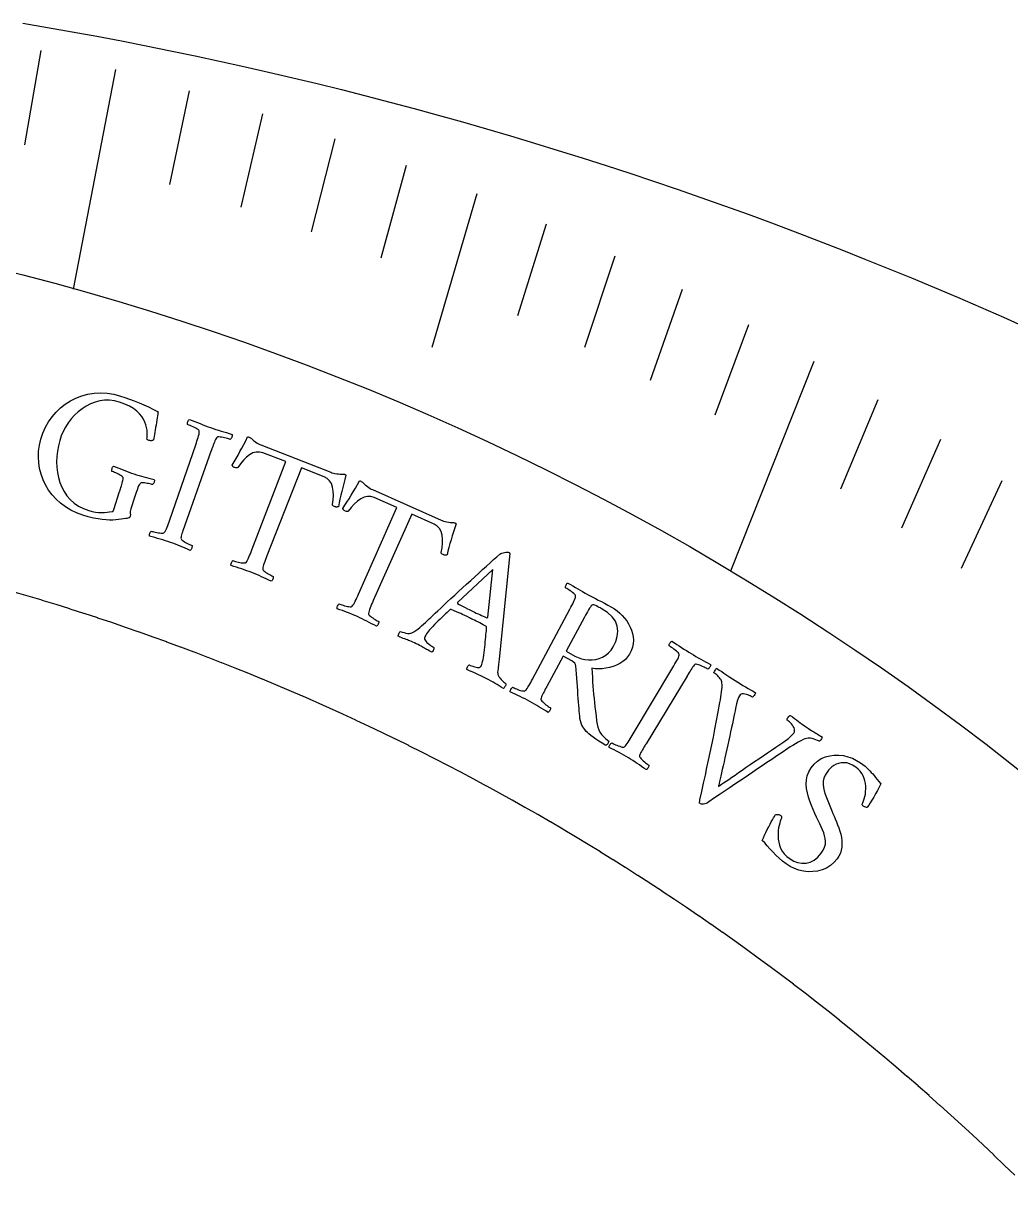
# Model space of a CAD drawing. Header units: millimetres. Extents: x -54 to 54, y -54 to 54.
# Drawn here: x 8.91 to 21.98, y 37.91 to 53.26 of the extents above; entities that cross this region are included whole.
import ezdxf

# ---------------------------------------------------------------- set-up
doc = ezdxf.new("R2010")
doc.units = ezdxf.units.MM
for name, color, linetype in [('CUT_INNER', 6, 'Continuous'), ('CUT_OUTER', 1, 'Continuous'), ('ENGRAVE', 7, 'Continuous'), ('ENGRAVE_FINE', 8, 'Continuous'), ('TEXT', 5, 'Continuous')]:
    doc.layers.add(name, color=color, linetype=linetype)

msp = doc.modelspace()

# ---------------------------------------------------------------- linework, layer by layer
at = {"layer": 'CUT_INNER'}
msp.add_lwpolyline([(22.0326, 38.0121), (21.8948, 38.1458), (21.8937, 38.1468), (21.755, 38.2797), (21.7539, 38.2808), (21.6144, 38.4128), (21.6133, 38.4138), (21.4729, 38.5449), (21.4718, 38.546), (21.3307, 38.6763), (21.3296, 38.6773), (21.1877, 38.8067), (21.1865, 38.8077), (21.0439, 38.9363), (21.0427, 38.9373), (20.8992, 39.065), (20.8981, 39.066), (20.7538, 39.1927), (20.7527, 39.1938), (20.6076, 39.3196), (20.6065, 39.3206), (20.4607, 39.4456), (20.4595, 39.4466), (20.3129, 39.5707), (20.3118, 39.5717), (20.1644, 39.6949), (20.1632, 39.6959), (20.0152, 39.8182), (20.014, 39.8192), (19.8652, 39.9405), (19.864, 39.9415), (19.7144, 40.062), (19.7132, 40.0629), (19.5629, 40.1825), (19.5617, 40.1834), (19.4106, 40.302), (19.4094, 40.303), (19.2577, 40.4207), (19.2565, 40.4216), (19.104, 40.5384), (19.1028, 40.5393), (18.9496, 40.6551), (18.9483, 40.656), (18.7944, 40.7709), (18.7932, 40.7718), (18.6386, 40.8857), (18.6374, 40.8867), (18.482, 40.9996), (18.4808, 41.0005), (18.3248, 41.1126), (18.3236, 41.1134), (18.1669, 41.2245), (18.1656, 41.2254), (18.0083, 41.3355), (18.007, 41.3364), (17.849, 41.4455), (17.8477, 41.4464), (17.689, 41.5545), (17.6878, 41.5554), (17.5284, 41.6626), (17.5271, 41.6634), (17.3671, 41.7696), (17.3658, 41.7705), (17.2052, 41.8757), (17.2039, 41.8765), (17.0426, 41.9808), (17.0413, 41.9816), (16.8794, 42.0848), (16.8781, 42.0857), (16.7155, 42.1879), (16.7142, 42.1887), (16.551, 42.29), (16.5497, 42.2908), (16.3859, 42.391), (16.3846, 42.3918), (16.2202, 42.4911), (16.2188, 42.4918), (16.0538, 42.5901), (16.0525, 42.5909), (15.8869, 42.6881), (15.8855, 42.6888), (15.7193, 42.785), (15.718, 42.7858), (15.5512, 42.881), (15.5499, 42.8817), (15.3825, 42.9759), (15.3811, 42.9766), (15.2132, 43.0697), (15.2118, 43.0705), (15.0433, 43.1626), (15.0419, 43.1633), (14.8728, 43.2544), (14.8715, 43.2551), (14.7018, 43.3451), (14.7005, 43.3458), (14.5303, 43.4348), (14.5289, 43.4355), (14.3582, 43.5234), (14.3568, 43.5241), (14.1855, 43.611), (14.1842, 43.6117), (14.0124, 43.6975), (14.011, 43.6982), (13.8387, 43.7829), (13.8373, 43.7836), (13.6644, 43.8673), (13.6631, 43.868), (13.4897, 43.9506), (13.4883, 43.9513), (13.3144, 44.0328), (13.3131, 44.0335), (13.1387, 44.114), (13.1373, 44.1146), (12.9625, 44.1941), (12.9611, 44.1947), (12.7857, 44.2731), (12.7843, 44.2737), (12.6085, 44.351), (12.6071, 44.3516), (12.4308, 44.4278), (12.4294, 44.4284), (12.2527, 44.5035), (12.2513, 44.5041), (12.074, 44.5782), (12.0726, 44.5788), (11.895, 44.6517), (11.8936, 44.6523), (11.7155, 44.7241), (11.714, 44.7247), (11.5355, 44.7955), (11.5341, 44.796), (11.3551, 44.8657), (11.3537, 44.8663), (11.1743, 44.9348), (11.1728, 44.9354), (10.993, 45.0028), (10.9916, 45.0034), (10.8114, 45.0697), (10.8099, 45.0703), (10.6293, 45.1355), (10.6279, 45.136), (10.4468, 45.2002), (10.4454, 45.2007), (10.264, 45.2637), (10.2625, 45.2642), (10.0807, 45.3261), (10.0793, 45.3266), (9.8971, 45.3874), (9.8957, 45.3879), (9.7131, 45.4476), (9.7117, 45.448), (9.5288, 45.5066), (9.5273, 45.5071), (9.344, 45.5645), (9.3426, 45.565), (9.159, 45.6213), (9.1575, 45.6217), (8.9736, 45.6769), (8.9721, 45.6773), (8.7878, 45.7314)], dxfattribs=at)
at = {"layer": 'CUT_OUTER'}
msp.add_lwpolyline([(8.9046, 53.2608), (9.2312, 53.2051), (9.5575, 53.1475), (9.8834, 53.0878), (10.209, 53.0262), (10.5341, 52.9626), (10.8589, 52.8969), (11.1833, 52.8293), (11.5072, 52.7597), (11.8307, 52.6881), (12.1538, 52.6145), (12.4764, 52.5389), (12.7985, 52.4614), (13.1202, 52.3819), (13.4414, 52.3004), (13.762, 52.2169), (14.0821, 52.1315), (14.4018, 52.0441), (14.7208, 51.9548), (15.0393, 51.8635), (15.3573, 51.7702), (15.6746, 51.675), (15.9914, 51.5778), (16.3076, 51.4788), (16.6232, 51.3777), (16.9381, 51.2748), (17.2524, 51.1699), (17.566, 51.063), (17.879, 50.9543), (18.1913, 50.8436), (18.503, 50.7311), (18.8139, 50.6166), (19.1241, 50.5002), (19.4336, 50.3819), (19.7424, 50.2617), (20.0504, 50.1396), (20.3577, 50.0156), (20.6642, 49.8898), (20.9699, 49.7621), (21.2749, 49.6324), (21.579, 49.501), (21.8823, 49.3676), (22.1848, 49.2324)], dxfattribs=at)
at = {"layer": 'ENGRAVE'}
for points in [[(10.1289, 52.6462), (9.5702, 49.7419)], [(19.3731, 48.7815), (18.2717, 46.0083)]]:
    msp.add_lwpolyline(points, dxfattribs=at)
msp.add_circle((0, 15.4308), 35.6208, dxfattribs=at)
at = {"layer": 'ENGRAVE_FINE'}
for points in [[(9.1422, 52.9008), (8.9265, 51.6527)], [(11.1066, 52.3662), (10.8435, 51.1257)], [(12.0744, 52.0613), (11.7877, 50.8251)], [(13.0316, 51.7318), (12.7214, 50.5003)], [(13.9774, 51.3782), (13.6438, 50.1519)], [(14.9111, 51.0011), (14.3161, 48.9661)], [(15.8319, 50.6009), (15.4517, 49.3859)], [(16.7391, 50.1783), (16.3359, 48.9695)], [(17.6321, 49.7337), (17.2059, 48.5316)], [(18.5103, 49.2679), (18.0613, 48.0728)], [(20.2198, 48.275), (19.7255, 47.0948)], [(21.05, 47.7492), (20.5333, 46.5771)], [(21.8632, 47.2047), (21.3243, 46.041)]]:
    msp.add_lwpolyline(points, dxfattribs=at)
at = {"layer": 'TEXT'}
for points in [[(10.1851, 47.0629), (10.1862, 47.0665), (10.1874, 47.0701), (10.1885, 47.0736), (10.1897, 47.0772), (10.1909, 47.0808), (10.192, 47.0844), (10.1932, 47.088), (10.1943, 47.0916), (10.2014, 47.1139), (10.208, 47.1351), (10.2141, 47.1554), (10.2197, 47.1746), (10.2245, 47.1927), (10.2279, 47.2093), (10.2301, 47.2245), (10.231, 47.2384), (10.2299, 47.2462), (10.2246, 47.2546), (10.2149, 47.2636), (10.201, 47.2731), (10.1846, 47.2826), (10.1677, 47.2916), (10.1504, 47.3002), (10.1325, 47.3081), (10.1158, 47.3152), (10.1017, 47.3209), (10.0904, 47.3252), (10.0818, 47.3282), (10.0804, 47.3349), (10.0803, 47.3432), (10.0815, 47.353), (10.084, 47.3644), (10.0876, 47.3755), (10.0919, 47.3843), (10.0971, 47.391), (10.103, 47.3953), (10.1386, 47.3826), (10.1734, 47.3697), (10.2075, 47.3567), (10.2408, 47.3435), (10.2739, 47.3306), (10.3072, 47.3182), (10.3407, 47.3064), (10.3743, 47.2951), (10.4088, 47.2842), (10.4424, 47.2742), (10.4752, 47.2651), (10.5071, 47.2569), (10.5392, 47.2487), (10.5725, 47.2398), (10.6071, 47.2301), (10.643, 47.2196), (10.6452, 47.2126), (10.6455, 47.2042), (10.6438, 47.1945), (10.6402, 47.1834), (10.6355, 47.1727), (10.6307, 47.1641), (10.6257, 47.1574), (10.6206, 47.1528), (10.612, 47.1555), (10.6005, 47.1586), (10.5862, 47.1621), (10.569, 47.1661), (10.5506, 47.1699), (10.5326, 47.1729), (10.5151, 47.1751), (10.4979, 47.1765), (10.4824, 47.1765), (10.47, 47.1747), (10.4607, 47.1711), (10.4544, 47.1656), (10.445, 47.1517), (10.4361, 47.1353), (10.4275, 47.1164), (10.4192, 47.0951), (10.4111, 47.0721), (10.4028, 47.0482), (10.3944, 47.0234), (10.3858, 46.9975), (10.3315, 46.8327), (10.3264, 46.8145), (10.3235, 46.7982), (10.3229, 46.7839), (10.3245, 46.7714), (10.3265, 46.7601), (10.3271, 46.7494), (10.3262, 46.7391), (10.3237, 46.7293), (10.3218, 46.7248), (10.319, 46.7209), (10.3155, 46.7176), (10.3111, 46.7149), (10.3047, 46.7124), (10.295, 46.7096), (10.2819, 46.7067), (10.2654, 46.7034), (10.2353, 46.6986), (10.2031, 46.6941), (10.169, 46.6898), (10.1328, 46.6858), (10.0938, 46.6833), (10.0511, 46.6832), (10.0046, 46.6855), (9.9544, 46.6903), (9.8992, 46.6986), (9.8378, 46.7114), (9.7702, 46.7286), (9.6964, 46.7503), (9.614, 46.7798), (9.5375, 46.8158), (9.4667, 46.8581), (9.4016, 46.9069), (9.3426, 46.9611), (9.2901, 47.0194), (9.2439, 47.0819), (9.2041, 47.1487), (9.171, 47.2186), (9.1449, 47.2908), (9.1257, 47.3651), (9.1136, 47.4417), (9.1087, 47.5195), (9.1116, 47.5975), (9.1222, 47.6758), (9.1405, 47.7544), (9.1675, 47.8355), (9.2013, 47.912), (9.242, 47.9837), (9.2896, 48.0507), (9.3432, 48.1123), (9.4017, 48.1681), (9.4653, 48.2179), (9.5339, 48.2618), (9.6067, 48.2988), (9.683, 48.328), (9.7628, 48.3492), (9.8459, 48.3626), (9.9314, 48.3674), (10.0182, 48.3629), (10.1061, 48.3491), (10.1951, 48.326), (10.2553, 48.3066), (10.3165, 48.2855), (10.3786, 48.2626), (10.4417, 48.238), (10.5051, 48.2111), (10.5682, 48.1816), (10.6308, 48.1494), (10.6931, 48.1146), (10.6926, 48.1113), (10.6912, 48.1016), (10.6889, 48.0854), (10.6857, 48.0627), (10.6817, 48.0358), (10.6772, 48.0066), (10.6721, 47.9754), (10.6665, 47.9419), (10.6608, 47.9082), (10.6555, 47.8761), (10.6504, 47.8455), (10.6457, 47.8164), (10.6415, 47.7911), (10.6381, 47.7716), (10.6354, 47.758), (10.6334, 47.7503), (10.6319, 47.7455), (10.6278, 47.7415), (10.6214, 47.7383), (10.6125, 47.736), (10.6024, 47.7346), (10.5924, 47.7346), (10.5825, 47.7359), (10.5727, 47.7384), (10.5646, 47.7416), (10.5574, 47.7454), (10.5511, 47.7499), (10.5457, 47.7552), (10.5473, 47.7712), (10.5484, 47.7913), (10.5489, 47.8156), (10.549, 47.8441), (10.547, 47.8755), (10.5415, 47.9087), (10.5325, 47.9437), (10.5199, 47.9804), (10.5025, 48.0179), (10.4789, 48.0548), (10.4492, 48.0911), (10.4132, 48.127), (10.3696, 48.161), (10.3168, 48.1921), (10.2548, 48.2202), (10.1837, 48.2453), (10.1171, 48.2618), (10.0513, 48.2699), (9.9864, 48.2696), (9.9224, 48.2608), (9.8601, 48.2446), (9.8002, 48.222), (9.7427, 48.1931), (9.6877, 48.1577), (9.6359, 48.1171), (9.588, 48.0724), (9.544, 48.0235), (9.504, 47.9705), (9.4684, 47.9147), (9.4379, 47.8571), (9.4125, 47.798), (9.3921, 47.7372), (9.3745, 47.6679), (9.3618, 47.598), (9.354, 47.5272), (9.351, 47.4557), (9.3532, 47.3847), (9.3611, 47.3155), (9.3746, 47.248), (9.3937, 47.1822), (9.4188, 47.1194), (9.4501, 47.0605), (9.4877, 47.0056), (9.5315, 46.9546), (9.5821, 46.9088), (9.6399, 46.8694), (9.7049, 46.8363), (9.7771, 46.8095), (9.8214, 46.7974), (9.8642, 46.7891), (9.9054, 46.7848), (9.9451, 46.7843), (9.983, 46.7862), (10.0188, 46.789), (10.0523, 46.7925), (10.0837, 46.7969), (10.0898, 46.7978), (10.0947, 46.7996), (10.0985, 46.8023), (10.101, 46.8058), (10.1029, 46.8101), (10.1049, 46.8148), (10.1068, 46.8201), (10.1087, 46.8258)], [(11.3893, 47.9079), (11.4248, 47.8957), (11.4599, 47.884), (11.4947, 47.873), (11.5292, 47.8625), (11.5639, 47.852), (11.5993, 47.8411), (11.6354, 47.8298), (11.6722, 47.8179), (11.6744, 47.8108), (11.6746, 47.8024), (11.6727, 47.7927), (11.6689, 47.7817), (11.6639, 47.7711), (11.6589, 47.7626), (11.6537, 47.7561), (11.6484, 47.7517), (11.6394, 47.7546), (11.6273, 47.7583), (11.6119, 47.7625), (11.5933, 47.7675), (11.5733, 47.7724), (11.5538, 47.7766), (11.5347, 47.7801), (11.5161, 47.783), (11.4994, 47.7844), (11.4861, 47.7837), (11.4761, 47.7807), (11.4694, 47.7756), (11.4616, 47.764), (11.4539, 47.7504), (11.4464, 47.7347), (11.439, 47.717), (11.4316, 47.6977), (11.424, 47.6776), (11.4163, 47.6565), (11.4084, 47.6344), (11.4071, 47.6308), (11.4059, 47.6273), (11.4046, 47.6237), (11.4033, 47.6202), (11.4021, 47.6166), (11.4008, 47.6131), (11.3996, 47.6095), (11.3983, 47.6059), (11.048, 46.6172), (11.0468, 46.6136), (11.0455, 46.61), (11.0442, 46.6065), (11.043, 46.6029), (11.0417, 46.5994), (11.0405, 46.5958), (11.0392, 46.5923), (11.0379, 46.5887), (11.0302, 46.5667), (11.023, 46.5456), (11.0163, 46.5256), (11.0101, 46.5065), (11.0049, 46.4886), (11.0009, 46.4721), (10.9983, 46.4569), (10.9969, 46.4431), (10.999, 46.4359), (11.0046, 46.4277), (11.0139, 46.4185), (11.0268, 46.4085), (11.042, 46.3981), (11.0579, 46.3883), (11.0747, 46.3791), (11.0924, 46.3703), (11.1091, 46.3626), (11.123, 46.3563), (11.1342, 46.3516), (11.1426, 46.3483), (11.1437, 46.3415), (11.1434, 46.3333), (11.1418, 46.3235), (11.1388, 46.3122), (11.1348, 46.3013), (11.1301, 46.2926), (11.1247, 46.2862), (11.1187, 46.282), (11.0849, 46.2968), (11.0517, 46.3111), (11.0192, 46.3249), (10.9874, 46.3384), (10.9556, 46.3514), (10.9232, 46.3641), (10.8902, 46.3765), (10.8565, 46.3886), (10.8235, 46.3999), (10.7901, 46.4108), (10.7561, 46.4214), (10.7218, 46.4315), (10.687, 46.4415), (10.6518, 46.4513), (10.6163, 46.4611), (10.5805, 46.4707), (10.5784, 46.4777), (10.5782, 46.4861), (10.58, 46.4958), (10.5836, 46.5069), (10.5883, 46.5175), (10.5932, 46.5262), (10.5981, 46.5328), (10.6032, 46.5374), (10.6118, 46.5347), (10.6235, 46.5315), (10.6383, 46.5276), (10.6562, 46.5233), (10.6755, 46.5191), (10.6947, 46.5157), (10.7136, 46.5133), (10.7324, 46.5117), (10.7491, 46.5114), (10.762, 46.5128), (10.771, 46.5158), (10.7762, 46.5205), (10.7857, 46.5343), (10.7949, 46.5506), (10.8038, 46.5693), (10.8124, 46.5905), (10.8209, 46.6133), (10.8295, 46.6371), (10.8384, 46.6619), (10.8473, 46.6875), (11.1913, 47.6785), (11.2001, 47.7043), (11.2086, 47.7294), (11.2166, 47.7539), (11.2243, 47.7776), (11.2308, 47.8001), (11.2354, 47.8207), (11.2383, 47.8394), (11.2392, 47.8563), (11.2382, 47.8641), (11.2328, 47.8725), (11.2229, 47.8814), (11.2086, 47.8908), (11.1917, 47.9004), (11.1742, 47.9097), (11.1561, 47.9186), (11.1374, 47.9273), (11.1198, 47.9351), (11.1051, 47.9413), (11.0934, 47.9461), (11.0845, 47.9494), (11.0832, 47.9561), (11.0831, 47.9644), (11.0845, 47.9743), (11.0873, 47.9856), (11.0911, 47.9966), (11.0957, 48.0053), (11.1011, 48.0118), (11.1073, 48.016), (11.1436, 48.0022), (11.1796, 47.9883), (11.2152, 47.9743), (11.2505, 47.9602), (11.2854, 47.9463), (11.3202, 47.933), (11.3548, 47.9202), (11.3893, 47.9079)], [(12.9797, 47.3165), (12.9955, 47.3109), (13.0141, 47.3059), (13.0353, 47.3014), (13.0592, 47.2976), (13.0829, 47.2945), (13.1035, 47.2923), (13.121, 47.2911), (13.1353, 47.2908), (13.1458, 47.2912), (13.1544, 47.2911), (13.161, 47.2904), (13.1656, 47.2892), (13.1693, 47.2873), (13.173, 47.2848), (13.1767, 47.2815), (13.1806, 47.2775), (13.1653, 47.2231), (13.1509, 47.1693), (13.1372, 47.1163), (13.1244, 47.0639), (13.1123, 47.0122), (13.101, 46.9613), (13.0905, 46.911), (13.0808, 46.8614), (13.0769, 46.8601), (13.072, 46.8589), (13.0662, 46.8577), (13.0593, 46.8567), (13.0518, 46.8564), (13.0443, 46.8575), (13.0366, 46.86), (13.0288, 46.8639), (13.0173, 46.8695), (13.0086, 46.8756), (13.003, 46.8822), (13.0004, 46.8893), (13.01, 46.9518), (13.0136, 47.011), (13.0113, 47.0669), (13.003, 47.1194), (12.9875, 47.1662), (12.9637, 47.2048), (12.9316, 47.2352), (12.8912, 47.2574), (12.5922, 47.3768), (12.1328, 46.2113), (12.1229, 46.186), (12.1135, 46.1615), (12.1046, 46.1378), (12.0962, 46.1149), (12.0889, 46.0933), (12.0834, 46.0733), (12.0798, 46.055), (12.078, 46.0383), (12.0798, 46.031), (12.0852, 46.0226), (12.0941, 46.0131), (12.1067, 46.0026), (12.1214, 45.9918), (12.1368, 45.9815), (12.1529, 45.9718), (12.1697, 45.9627), (12.1856, 45.9545), (12.199, 45.9479), (12.2097, 45.9429), (12.2179, 45.9393), (12.2188, 45.9325), (12.2183, 45.9243), (12.2163, 45.9146), (12.2129, 45.9034), (12.2085, 45.8926), (12.2035, 45.8841), (12.1979, 45.8779), (12.1917, 45.8739), (12.1585, 45.8899), (12.1258, 45.9053), (12.0938, 45.9203), (12.0625, 45.9348), (12.0312, 45.949), (11.9992, 45.9628), (11.9666, 45.9764), (11.9334, 45.9896), (11.9009, 46.0021), (11.8678, 46.0142), (11.8343, 46.0259), (11.8003, 46.0372), (11.7659, 46.0484), (11.7311, 46.0595), (11.696, 46.0704), (11.6605, 46.0814), (11.6586, 46.0885), (11.6587, 46.0968), (11.6608, 46.1065), (11.6649, 46.1174), (11.67, 46.1279), (11.6751, 46.1364), (11.6803, 46.1428), (11.6855, 46.1472), (11.694, 46.1442), (11.7056, 46.1406), (11.7202, 46.1362), (11.738, 46.1312), (11.7571, 46.1263), (11.7761, 46.1223), (11.795, 46.1192), (11.8137, 46.117), (11.8304, 46.1161), (11.8434, 46.117), (11.8525, 46.1197), (11.8578, 46.1242), (11.8678, 46.1378), (11.8775, 46.1537), (11.8871, 46.1721), (11.8964, 46.1929), (11.9057, 46.2155), (11.9152, 46.2389), (11.9249, 46.2633), (11.9347, 46.2887), (12.3867, 47.4571), (12.081, 47.5737), (12.0363, 47.5847), (11.992, 47.5841), (11.9484, 47.5719), (11.9053, 47.5479), (11.8634, 47.515), (11.8234, 47.4756), (11.7852, 47.4299), (11.7489, 47.3778), (11.7422, 47.3744), (11.7335, 47.3733), (11.7231, 47.3747), (11.7107, 47.3784), (11.7024, 47.3807), (11.6953, 47.384), (11.6894, 47.3882), (11.6847, 47.3933), (11.6809, 47.3985), (11.6777, 47.4032), (11.6752, 47.4073), (11.6733, 47.4108), (11.6996, 47.4539), (11.7257, 47.4981), (11.7516, 47.5434), (11.7772, 47.5898), (11.8027, 47.6372), (11.8282, 47.6856), (11.8538, 47.735), (11.8794, 47.7854), (11.8865, 47.7849), (11.8938, 47.7831), (11.9014, 47.7801), (11.9092, 47.7758), (11.9166, 47.771), (11.923, 47.7663), (11.9285, 47.7619), (11.933, 47.7576), (11.9434, 47.7484), (11.956, 47.7381), (11.9708, 47.7268), (11.9879, 47.7145), (12.0056, 47.7027), (12.0224, 47.6926), (12.0384, 47.6844), (12.0534, 47.678)], [(14.4385, 46.683), (14.454, 46.6767), (14.4723, 46.6708), (14.4933, 46.6654), (14.517, 46.6605), (14.5405, 46.6563), (14.561, 46.6531), (14.5784, 46.6511), (14.5927, 46.6502), (14.6032, 46.6501), (14.6118, 46.6495), (14.6184, 46.6486), (14.6229, 46.6471), (14.6265, 46.6451), (14.63, 46.6424), (14.6336, 46.639), (14.6373, 46.6348), (14.6196, 46.5811), (14.6026, 46.5281), (14.5866, 46.4757), (14.5713, 46.424), (14.5568, 46.373), (14.5432, 46.3226), (14.5304, 46.2728), (14.5184, 46.2237), (14.5145, 46.2226), (14.5096, 46.2216), (14.5036, 46.2208), (14.4967, 46.22), (14.4893, 46.2201), (14.4818, 46.2215), (14.4742, 46.2243), (14.4666, 46.2286), (14.4553, 46.2348), (14.447, 46.2413), (14.4417, 46.2481), (14.4394, 46.2553), (14.4519, 46.3173), (14.4582, 46.3763), (14.4585, 46.4322), (14.4526, 46.4851), (14.4393, 46.5325), (14.4173, 46.5722), (14.3866, 46.604), (14.3473, 46.628), (14.0542, 46.7612), (13.5414, 45.6182), (13.5304, 45.5933), (13.5198, 45.5693), (13.5098, 45.546), (13.5004, 45.5235), (13.4921, 45.5023), (13.4857, 45.4826), (13.4812, 45.4644), (13.4787, 45.4478), (13.4801, 45.4404), (13.4851, 45.4318), (13.4936, 45.422), (13.5057, 45.4108), (13.5198, 45.3994), (13.5347, 45.3884), (13.5504, 45.378), (13.5668, 45.368), (13.5823, 45.3592), (13.5953, 45.352), (13.6058, 45.3464), (13.6139, 45.3425), (13.6144, 45.3357), (13.6135, 45.3275), (13.6111, 45.3179), (13.6072, 45.3069), (13.6023, 45.2963), (13.5969, 45.288), (13.5911, 45.2821), (13.5847, 45.2784), (13.5522, 45.2958), (13.5203, 45.3128), (13.4891, 45.3293), (13.4584, 45.3452), (13.4278, 45.3608), (13.3965, 45.3761), (13.3646, 45.3911), (13.332, 45.4059), (13.3, 45.4198), (13.2676, 45.4334), (13.2346, 45.4467), (13.2012, 45.4596), (13.1673, 45.4723), (13.1331, 45.485), (13.0985, 45.4976), (13.0636, 45.5101), (13.0621, 45.5173), (13.0626, 45.5257), (13.0651, 45.5352), (13.0696, 45.5459), (13.0752, 45.5562), (13.0807, 45.5644), (13.0862, 45.5706), (13.0916, 45.5747), (13.1, 45.5714), (13.1114, 45.5672), (13.1258, 45.5622), (13.1433, 45.5564), (13.1622, 45.5506), (13.181, 45.5457), (13.1997, 45.5417), (13.2183, 45.5387), (13.235, 45.537), (13.2479, 45.5373), (13.2572, 45.5396), (13.2627, 45.5439), (13.2733, 45.5569), (13.2838, 45.5724), (13.2941, 45.5903), (13.3044, 45.6107), (13.3147, 45.6328), (13.3253, 45.6558), (13.3361, 45.6797), (13.3471, 45.7046), (13.8525, 46.8509), (13.5526, 46.9814), (13.5084, 46.9945), (13.4642, 46.996), (13.42, 46.9858), (13.3759, 46.9638), (13.3325, 46.9329), (13.2907, 46.8954), (13.2505, 46.8515), (13.2118, 46.8011), (13.2049, 46.798), (13.1962, 46.7974), (13.1858, 46.7992), (13.1737, 46.8034), (13.1655, 46.8062), (13.1586, 46.8098), (13.1528, 46.8142), (13.1483, 46.8195), (13.1448, 46.8249), (13.1418, 46.8298), (13.1395, 46.834), (13.1378, 46.8376), (13.1661, 46.8794), (13.1942, 46.9224), (13.2221, 46.9664), (13.2498, 47.0116), (13.2775, 47.0578), (13.3052, 47.1049), (13.333, 47.1531), (13.3609, 47.2023), (13.368, 47.2014), (13.3753, 47.1993), (13.3827, 47.1959), (13.3903, 47.1913), (13.3974, 47.1861), (13.4037, 47.1812), (13.4089, 47.1765), (13.4132, 47.172), (13.4232, 47.1623), (13.4353, 47.1514), (13.4496, 47.1395), (13.4661, 47.1264), (13.4832, 47.1138), (13.4996, 47.1029), (13.5151, 47.094), (13.5299, 47.0869)], [(14.2566, 45.3512), (14.2596, 45.354), (14.2686, 45.3625), (14.2836, 45.3767), (14.3046, 45.3965), (14.3308, 45.4213), (14.3612, 45.45), (14.3958, 45.4829), (14.4347, 45.5197), (14.4771, 45.5597), (14.5221, 45.6016), (14.5697, 45.6456), (14.6201, 45.6916), (14.672, 45.7389), (14.7246, 45.787), (14.7778, 45.8358), (14.8317, 45.8853), (14.8854, 45.9346), (14.9381, 45.9827), (14.9899, 46.0298), (15.0407, 46.0757), (15.0896, 46.1197), (15.1355, 46.1608), (15.1785, 46.1992), (15.2187, 46.2348), (15.2293, 46.2412), (15.243, 46.2467), (15.2597, 46.2514), (15.2795, 46.2552), (15.2992, 46.2578), (15.3156, 46.2584), (15.3287, 46.2572), (15.3385, 46.254), (15.3406, 46.2529), (15.3421, 46.2519), (15.3432, 46.2509), (15.3437, 46.25), (15.3442, 46.249), (15.3451, 46.2476), (15.3463, 46.2458), (15.3479, 46.2437), (15.2067, 44.8429), (15.1987, 44.774), (15.1929, 44.7225), (15.1894, 44.6882), (15.1881, 44.6712), (15.1887, 44.6558), (15.1925, 44.6398), (15.1992, 44.6234), (15.2091, 44.6064), (15.2207, 44.5897), (15.233, 44.5744), (15.246, 44.5602), (15.2596, 44.5473), (15.2723, 44.5363), (15.2826, 44.5278), (15.2906, 44.5217), (15.2962, 44.5182), (15.2966, 44.5099), (15.2948, 44.5008), (15.2908, 44.4909), (15.2846, 44.4802), (15.278, 44.4703), (15.2726, 44.4627), (15.2685, 44.4575), (15.2656, 44.4547), (15.2357, 44.4731), (15.2074, 44.4905), (15.1806, 44.5069), (15.1554, 44.5223), (15.1296, 44.5376), (15.1012, 44.5537), (15.07, 44.5706), (15.036, 44.5884), (15, 44.6067), (14.9669, 44.6229), (14.9368, 44.637), (14.9096, 44.649), (14.8823, 44.6607), (14.8517, 44.6739), (14.8178, 44.6885), (14.7807, 44.7046), (14.7796, 44.7118), (14.7806, 44.7201), (14.7836, 44.7295), (14.7888, 44.7399), (14.7951, 44.7498), (14.8015, 44.7575), (14.808, 44.763), (14.8147, 44.7663), (14.8263, 44.7611), (14.8412, 44.7554), (14.8593, 44.7493), (14.8807, 44.7428), (14.9023, 44.7372), (14.9209, 44.734), (14.9365, 44.7332), (14.9492, 44.7347), (14.9558, 44.7381), (14.9621, 44.7437), (14.9682, 44.7515), (14.9741, 44.7616), (14.9792, 44.7739), (14.9843, 44.7906), (14.9894, 44.8117), (14.9945, 44.8373), (14.9994, 44.8661), (15.0042, 44.8969), (15.0087, 44.9298), (15.0131, 44.9647), (15.0172, 45.0005), (15.021, 45.0358), (15.0247, 45.0707), (15.0281, 45.1052), (15.0312, 45.138), (15.034, 45.1678), (15.0365, 45.1945), (15.0386, 45.2183), (15.0404, 45.2377), (15.0417, 45.2516), (15.0424, 45.2599), (15.0427, 45.2627), (15.0426, 45.2631), (15.0421, 45.2644), (15.0414, 45.2665), (15.0404, 45.2695), (15.0392, 45.2726), (15.0376, 45.2751), (15.0358, 45.2771), (15.0337, 45.2785), (15.0163, 45.2885), (14.9967, 45.2992), (14.975, 45.3106), (14.9512, 45.3227), (14.9268, 45.3349), (14.9032, 45.3467), (14.8804, 45.358), (14.8585, 45.3689), (14.8528, 45.3717), (14.8472, 45.3745), (14.8415, 45.3774), (14.8359, 45.3802), (14.8303, 45.3829), (14.8251, 45.3855), (14.8201, 45.3879), (14.8155, 45.3902), (14.7827, 45.4063), (14.7524, 45.421), (14.7246, 45.4342), (14.6993, 45.446), (14.6734, 45.4577), (14.6438, 45.4707), (14.6107, 45.4848), (14.5739, 45.5001), (14.5725, 45.5005), (14.5706, 45.5007), (14.5682, 45.5005), (14.5654, 45.5), (14.5627, 45.4995), (14.5607, 45.4991), (14.5596, 45.4989), (14.5592, 45.4988), (14.5568, 45.4965), (14.5495, 45.4896), (14.5373, 45.478), (14.5202, 45.4618), (14.4998, 45.4424), (14.4776, 45.4213), (14.4535, 45.3985), (14.4275, 45.3739), (14.4012, 45.3488), (14.3761, 45.3243), (14.3522, 45.3005), (14.3295, 45.2773), (14.3072, 45.2545), (14.2879, 45.2331), (14.2714, 45.2131), (14.2579, 45.1944), (14.2467, 45.1773), (14.2371, 45.1618), (14.2292, 45.148), (14.223, 45.1359), (14.2195, 45.123), (14.2209, 45.1093), (14.2273, 45.0948), (14.2387, 45.0795), (14.253, 45.0643), (14.2681, 45.0503), (14.2842, 45.0374), (14.3011, 45.0257), (14.3168, 45.0156), (14.3294, 45.0078), (14.3387, 45.0023), (14.3448, 44.999), (14.3452, 44.9945), (14.3441, 44.9877), (14.3417, 44.9787), (14.3377, 44.9674), (14.333, 44.956), (14.3283, 44.9465), (14.3234, 44.939), (14.3185, 44.9334), (14.2986, 44.9445), (14.2802, 44.9547), (14.2634, 44.9643), (14.2481, 44.973), (14.2336, 44.9815), (14.219, 44.9898), (14.2045, 44.9982), (14.19, 45.0066), (14.1741, 45.0154), (14.1558, 45.0251), (14.135, 45.0355), (14.1116, 45.0469), (14.0879, 45.058), (14.066, 45.0679), (14.0459, 45.0765), (14.0276, 45.084), (14.0102, 45.0908), (13.9929, 45.0976), (13.9755, 45.1044), (13.9582, 45.1111), (13.9397, 45.1184), (13.9189, 45.1268), (13.8959, 45.1362), (13.8707, 45.1466), (13.8704, 45.151), (13.8717, 45.1575), (13.8748, 45.1663), (13.8795, 45.1772), (13.885, 45.1882), (13.8903, 45.1974), (13.8955, 45.2048), (13.9005, 45.2104), (13.9127, 45.2055), (13.929, 45.2002), (13.9494, 45.1945), (13.9739, 45.1885), (13.9989, 45.184), (14.0204, 45.183), (14.0387, 45.1854), (14.0536, 45.1913), (14.0804, 45.2059), (14.1065, 45.2223), (14.132, 45.2406), (14.1568, 45.2607), (14.1814, 45.2822), (14.2063, 45.3044), (14.2313, 45.3274), (14.2566, 45.3512)], [(15.1253, 46.0284), (14.6574, 45.591), (14.6573, 45.5907), (14.6571, 45.5898), (14.6568, 45.5882), (14.6563, 45.586), (14.656, 45.5837), (14.6561, 45.5819), (14.6566, 45.5806), (14.6575, 45.5798), (14.6797, 45.5676), (14.7041, 45.5546), (14.7307, 45.5407), (14.7595, 45.5258), (14.7879, 45.5112), (14.8134, 45.4982), (14.8359, 45.4868), (14.8556, 45.4771), (14.8811, 45.4646), (14.9055, 45.453), (14.9288, 45.4423), (14.9509, 45.4325), (14.9729, 45.423), (14.996, 45.4129), (15.02, 45.4022), (15.045, 45.3911), (15.0472, 45.3904), (15.0494, 45.3907), (15.0514, 45.3918), (15.0535, 45.3939), (15.0552, 45.3961), (15.0564, 45.3977), (15.0572, 45.3986), (15.0574, 45.3989)], [(16.6965, 45.5315), (16.7335, 45.5089), (16.7693, 45.483), (16.804, 45.4537), (16.8375, 45.4211), (16.8688, 45.3858), (16.897, 45.3486), (16.922, 45.3095), (16.9438, 45.2686), (16.9615, 45.2262), (16.9744, 45.1828), (16.9823, 45.1384), (16.9852, 45.093), (16.9823, 45.047), (16.9727, 45.0011), (16.9565, 44.9553), (16.9335, 44.9095), (16.909, 44.8731), (16.8794, 44.8404), (16.8447, 44.8114), (16.805, 44.786), (16.7619, 44.7643), (16.717, 44.7464), (16.6703, 44.7325), (16.6219, 44.7224), (16.5734, 44.7163), (16.5263, 44.7143), (16.4808, 44.7165), (16.4367, 44.7229), (16.4393, 44.6607), (16.4422, 44.6007), (16.4456, 44.543), (16.4495, 44.4876), (16.4538, 44.4332), (16.4587, 44.3786), (16.4641, 44.3239), (16.47, 44.269), (16.4764, 44.2126), (16.4831, 44.1531), (16.4902, 44.0908), (16.4976, 44.0254), (16.5043, 43.9835), (16.514, 43.9448), (16.5268, 43.9094), (16.5428, 43.8772), (16.5632, 43.8469), (16.5895, 43.8172), (16.6216, 43.788), (16.6596, 43.7593), (16.66, 43.752), (16.6577, 43.7437), (16.6526, 43.7345), (16.6448, 43.7243), (16.6365, 43.7147), (16.6299, 43.7075), (16.625, 43.7025), (16.6218, 43.6998), (16.5719, 43.7298), (16.5269, 43.758), (16.4868, 43.7845), (16.4517, 43.8094), (16.4215, 43.8322), (16.3962, 43.8527), (16.3758, 43.8709), (16.3603, 43.8868), (16.3513, 43.8986), (16.3409, 43.9128), (16.329, 43.9295), (16.3157, 43.9487), (16.3027, 43.9708), (16.2922, 43.9965), (16.2839, 44.0257), (16.278, 44.0584), (16.2763, 44.0737), (16.2742, 44.0946), (16.2717, 44.1211), (16.2688, 44.1533), (16.2657, 44.1902), (16.2624, 44.2307), (16.2589, 44.2749), (16.2553, 44.3227), (16.2515, 44.3733), (16.2476, 44.4255), (16.2434, 44.4795), (16.239, 44.5352), (16.2345, 44.5914), (16.2304, 44.6469), (16.2264, 44.7017), (16.2227, 44.7557), (16.2183, 44.7733), (16.2082, 44.7897), (16.1923, 44.8049), (16.1707, 44.8189), (16.0573, 44.881), (15.8381, 44.4791), (15.8363, 44.4758), (15.8345, 44.4725), (15.8327, 44.4691), (15.8309, 44.4658), (15.8291, 44.4625), (15.8272, 44.4592), (15.8254, 44.4559), (15.8236, 44.4526), (15.8125, 44.432), (15.8021, 44.4124), (15.7923, 44.3936), (15.7832, 44.3758), (15.7752, 44.3589), (15.7686, 44.3432), (15.7636, 44.3287), (15.7601, 44.3153), (15.761, 44.3078), (15.7653, 44.2988), (15.773, 44.2883), (15.7842, 44.2763), (15.7975, 44.2638), (15.8117, 44.2516), (15.8269, 44.2398), (15.8429, 44.2283), (15.8582, 44.2181), (15.8709, 44.2097), (15.8812, 44.2032), (15.889, 44.1986), (15.889, 44.1918), (15.8874, 44.1837), (15.8843, 44.1743), (15.8795, 44.1636), (15.8738, 44.1535), (15.8678, 44.1456), (15.8615, 44.1402), (15.8549, 44.137), (15.8239, 44.1569), (15.7934, 44.1763), (15.7635, 44.1951), (15.7342, 44.2134), (15.7048, 44.2313), (15.6748, 44.249), (15.6442, 44.2664), (15.6129, 44.2836), (15.5821, 44.3), (15.5508, 44.3161), (15.5189, 44.3319), (15.4866, 44.3473), (15.4538, 44.3626), (15.4207, 44.3779), (15.3872, 44.3932), (15.3533, 44.4084), (15.3523, 44.4156), (15.3535, 44.4239), (15.3567, 44.4332), (15.3621, 44.4436), (15.3685, 44.4534), (15.3746, 44.4611), (15.3805, 44.4669), (15.3863, 44.4706), (15.3944, 44.4666), (15.4054, 44.4615), (15.4194, 44.4554), (15.4363, 44.4483), (15.4548, 44.4411), (15.4731, 44.4348), (15.4915, 44.4293), (15.5097, 44.4248), (15.5262, 44.4219), (15.5392, 44.4212), (15.5486, 44.4228), (15.5544, 44.4266), (15.566, 44.4388), (15.5776, 44.4534), (15.5894, 44.4705), (15.6012, 44.49), (15.6132, 44.5112), (15.6255, 44.5333), (15.6381, 44.5563), (15.6511, 44.5803), (16.145, 45.5057), (16.1579, 45.5298), (16.1702, 45.5532), (16.182, 45.5761), (16.1933, 45.5983), (16.2032, 45.6194), (16.2111, 45.639), (16.2168, 45.6571), (16.2204, 45.6736), (16.2207, 45.6815), (16.2167, 45.6906), (16.2083, 45.701), (16.1957, 45.7126), (16.1806, 45.7247), (16.165, 45.7365), (16.1489, 45.748), (16.1323, 45.7592), (16.1166, 45.7694), (16.1035, 45.7777), (16.0928, 45.7842), (16.0847, 45.7888), (16.0844, 45.7957), (16.0857, 45.8039), (16.0886, 45.8134), (16.0931, 45.8241), (16.0987, 45.8344), (16.1046, 45.8423), (16.1109, 45.8478), (16.1177, 45.851), (16.1513, 45.8316), (16.1844, 45.8123), (16.217, 45.7931), (16.2491, 45.7739), (16.2809, 45.7549), (16.3128, 45.7364), (16.3448, 45.7184), (16.3768, 45.7009), (16.4107, 45.6827), (16.446, 45.664), (16.4827, 45.6449), (16.5209, 45.6253), (16.561, 45.6046), (16.6036, 45.5821), (16.6488, 45.5577), (16.6965, 45.5315)], [(16.7191, 45.0056), (16.7521, 45.0752), (16.7718, 45.1441), (16.7782, 45.2121), (16.7713, 45.2794), (16.7478, 45.3443), (16.7047, 45.4053), (16.642, 45.4622), (16.5597, 45.5151), (16.548, 45.5213), (16.5335, 45.5287), (16.5161, 45.5374), (16.4959, 45.5472), (16.476, 45.5556), (16.4596, 45.5599), (16.4467, 45.5602), (16.4373, 45.5563), (16.4269, 45.5469), (16.4155, 45.5334), (16.4034, 45.516), (16.3903, 45.4946), (16.3768, 45.471), (16.3634, 45.4473), (16.3501, 45.4233), (16.3368, 45.3991), (16.0934, 44.9473), (16.2093, 44.8838), (16.2525, 44.8632), (16.2973, 44.8478), (16.3438, 44.8377), (16.392, 44.833), (16.4404, 44.8336), (16.4875, 44.8401), (16.5333, 44.8522), (16.5779, 44.8701), (16.6197, 44.8941), (16.6572, 44.9246), (16.6903, 44.9618), (16.7191, 45.0056)], [(17.7484, 44.9176), (17.7806, 44.8984), (17.8126, 44.8799), (17.8445, 44.862), (17.8761, 44.8447), (17.908, 44.8274), (17.9405, 44.8096), (17.9735, 44.7911), (18.0072, 44.7721), (18.0078, 44.7646), (18.0063, 44.7564), (18.0025, 44.7473), (17.9965, 44.7373), (17.9895, 44.7279), (17.9828, 44.7206), (17.9764, 44.7153), (17.9703, 44.712), (17.9622, 44.7168), (17.951, 44.7228), (17.9368, 44.7301), (17.9196, 44.7387), (17.901, 44.7475), (17.8828, 44.7556), (17.8648, 44.763), (17.8472, 44.7696), (17.8311, 44.7744), (17.8179, 44.7764), (17.8075, 44.7755), (17.7999, 44.7718), (17.7899, 44.762), (17.7797, 44.7503), (17.7691, 44.7364), (17.7583, 44.7206), (17.7471, 44.7033), (17.7356, 44.685), (17.7237, 44.6659), (17.7115, 44.646), (17.7096, 44.6427), (17.7076, 44.6395), (17.7056, 44.6363), (17.7037, 44.633), (17.7017, 44.6298), (17.6998, 44.6266), (17.6978, 44.6234), (17.6959, 44.6201), (17.152, 43.7231), (17.1501, 43.7199), (17.1481, 43.7167), (17.1462, 43.7134), (17.1442, 43.7102), (17.1423, 43.707), (17.1403, 43.7037), (17.1384, 43.7005), (17.1364, 43.6973), (17.1244, 43.6773), (17.113, 43.6581), (17.1024, 43.6399), (17.0925, 43.6224), (17.0837, 43.606), (17.0764, 43.5906), (17.0708, 43.5763), (17.0667, 43.5631), (17.0672, 43.5556), (17.0711, 43.5464), (17.0783, 43.5356), (17.0889, 43.5231), (17.1016, 43.5099), (17.1153, 43.4971), (17.1299, 43.4846), (17.1454, 43.4724), (17.1601, 43.4614), (17.1725, 43.4525), (17.1825, 43.4455), (17.19, 43.4406), (17.1897, 43.4338), (17.1878, 43.4258), (17.1842, 43.4165), (17.179, 43.4061), (17.1729, 43.3962), (17.1665, 43.3887), (17.1599, 43.3835), (17.1532, 43.3806), (17.1231, 43.4019), (17.0935, 43.4227), (17.0645, 43.4428), (17.0361, 43.4624), (17.0076, 43.4817), (16.9784, 43.5007), (16.9486, 43.5196), (16.9181, 43.5382), (16.8881, 43.556), (16.8575, 43.5735), (16.8265, 43.5907), (16.7949, 43.6076), (16.7628, 43.6244), (16.7304, 43.6412), (16.6977, 43.6579), (16.6645, 43.6747), (16.6639, 43.682), (16.6654, 43.6902), (16.6691, 43.6994), (16.6749, 43.7094), (16.6817, 43.7189), (16.6882, 43.7264), (16.6944, 43.7319), (16.7003, 43.7353), (16.7082, 43.731), (16.719, 43.7254), (16.7327, 43.7187), (16.7493, 43.7108), (16.7674, 43.7027), (16.7854, 43.6956), (16.8035, 43.6893), (16.8216, 43.684), (16.8379, 43.6803), (16.8508, 43.679), (16.8603, 43.6801), (16.8663, 43.6837), (16.8784, 43.6953), (16.8907, 43.7094), (16.9032, 43.7259), (16.9159, 43.7449), (16.9288, 43.7655), (16.9422, 43.787), (16.9558, 43.8095), (16.9699, 43.8328), (17.5079, 44.7333), (17.5218, 44.7567), (17.5352, 44.7796), (17.548, 44.8019), (17.5603, 44.8236), (17.5713, 44.8442), (17.58, 44.8634), (17.5866, 44.8812), (17.5909, 44.8976), (17.5916, 44.9054), (17.588, 44.9147), (17.5801, 44.9255), (17.568, 44.9376), (17.5534, 44.9504), (17.5382, 44.963), (17.5222, 44.9755), (17.5057, 44.9878), (17.49, 44.999), (17.4769, 45.0081), (17.4664, 45.0151), (17.4584, 45.0201), (17.4584, 45.027), (17.4601, 45.0352), (17.4634, 45.0445), (17.4684, 45.0551), (17.4744, 45.0651), (17.4807, 45.0727), (17.4873, 45.0779), (17.4942, 45.0808), (17.527, 45.0599), (17.5594, 45.0389), (17.5914, 45.018), (17.6231, 44.997), (17.6545, 44.9764), (17.6858, 44.9562), (17.7171, 44.9366), (17.7484, 44.9176)], [(18.3312, 44.5588), (18.3663, 44.537), (18.401, 44.5159), (18.4355, 44.4955), (18.4696, 44.4758), (18.5034, 44.4564), (18.5367, 44.437), (18.5697, 44.4177), (18.6024, 44.3984), (18.6009, 44.3919), (18.5974, 44.384), (18.592, 44.3745), (18.5846, 44.3634), (18.5768, 44.3532), (18.5701, 44.3462), (18.5645, 44.3425), (18.5599, 44.3419), (18.5539, 44.3453), (18.5446, 44.3499), (18.532, 44.3556), (18.5161, 44.3625), (18.4984, 44.3694), (18.4804, 44.3749), (18.4622, 44.379), (18.4437, 44.3819), (18.4263, 44.3819), (18.4111, 44.3777), (18.3982, 44.3692), (18.3876, 44.3565), (18.3764, 44.3334), (18.3644, 44.2982), (18.3515, 44.2509), (18.3377, 44.1914), (18.331, 44.1602), (18.3234, 44.1241), (18.3147, 44.0832), (18.3051, 44.0376), (18.2946, 43.9884), (18.2835, 43.9368), (18.2718, 43.8828), (18.2593, 43.8264), (18.2466, 43.7688), (18.234, 43.7111), (18.2214, 43.6533), (18.2089, 43.5955), (18.1966, 43.5389), (18.1846, 43.4846), (18.173, 43.4328), (18.1617, 43.3833), (18.1511, 43.3372), (18.1414, 43.2956), (18.1327, 43.2583), (18.125, 43.2256), (18.1187, 43.1984), (18.114, 43.1783), (18.1111, 43.1651), (18.1099, 43.1588), (18.1179, 43.1639), (18.1321, 43.1733), (18.1525, 43.187), (18.1792, 43.2052), (18.211, 43.227), (18.2467, 43.2515), (18.2865, 43.279), (18.3302, 43.3092), (18.3771, 43.3417), (18.4265, 43.3757), (18.4784, 43.4113), (18.5327, 43.4484), (18.5884, 43.4864), (18.6447, 43.5247), (18.7013, 43.5632), (18.7585, 43.602), (18.8151, 43.6402), (18.87, 43.6773), (18.9233, 43.7131), (18.9749, 43.7478), (18.9942, 43.761), (19.0133, 43.7751), (19.0323, 43.79), (19.051, 43.8058), (19.0685, 43.8217), (19.0836, 43.8369), (19.0963, 43.8515), (19.1067, 43.8654), (19.1154, 43.8823), (19.119, 43.8995), (19.1177, 43.9171), (19.1112, 43.9351), (19.1016, 43.9527), (19.0905, 43.9694), (19.078, 43.9851), (19.0641, 43.9999), (19.0504, 44.013), (19.0388, 44.0235), (19.0293, 44.0316), (19.0218, 44.0371), (19.0202, 44.043), (19.0214, 44.0506), (19.0253, 44.06), (19.0319, 44.0712), (19.0398, 44.0819), (19.0475, 44.0899), (19.0549, 44.0952), (19.0622, 44.0979), (19.0903, 44.0776), (19.1174, 44.0576), (19.1437, 44.0381), (19.1691, 44.0189), (19.1945, 43.9999), (19.2209, 43.9807), (19.2485, 43.9613), (19.277, 43.9417), (19.3006, 43.9258), (19.3217, 43.9118), (19.3403, 43.8997), (19.3564, 43.8894), (19.3712, 43.8802), (19.386, 43.8711), (19.4008, 43.8623), (19.4155, 43.8537), (19.431, 43.8446), (19.4481, 43.8345), (19.4667, 43.8232), (19.487, 43.8108), (19.4852, 43.8044), (19.4812, 43.7965), (19.4749, 43.7871), (19.4664, 43.7761), (19.4577, 43.7661), (19.4509, 43.7593), (19.446, 43.7558), (19.4429, 43.7556), (19.4339, 43.7608), (19.42, 43.7676), (19.4009, 43.7758), (19.3769, 43.7856), (19.3505, 43.7941), (19.3247, 43.7984), (19.2993, 43.7985), (19.2745, 43.7945), (19.2553, 43.7885), (19.2309, 43.7781), (19.2015, 43.7634), (19.167, 43.7443), (19.1307, 43.723), (19.0958, 43.7018), (19.0622, 43.6805), (19.0301, 43.6592), (18.9558, 43.6097), (18.8848, 43.5622), (18.8169, 43.5166), (18.7523, 43.473), (18.6898, 43.4308), (18.6284, 43.3894), (18.568, 43.3487), (18.5086, 43.3089), (18.4493, 43.269), (18.3889, 43.2283), (18.3276, 43.1867), (18.2652, 43.1442), (18.2006, 43.1001), (18.1324, 43.0539), (18.0607, 43.0054), (17.9855, 42.9547), (17.9649, 42.9418), (17.9461, 42.9323), (17.9289, 42.9263), (17.9133, 42.9236), (17.8992, 42.9236), (17.8861, 42.9256), (17.8741, 42.9295), (17.8632, 42.9352), (17.8608, 42.938), (17.8597, 42.9424), (17.86, 42.9483), (17.8617, 42.9557), (17.8638, 42.9635), (17.8652, 42.9703), (17.8661, 42.9762), (17.8664, 42.9812), (17.891, 43.0934), (17.9146, 43.202), (17.9373, 43.3068), (17.9589, 43.408), (17.98, 43.5077), (18.0011, 43.6083), (18.0222, 43.7099), (18.0432, 43.8123), (18.0644, 43.918), (18.0861, 44.0294), (18.1081, 44.1464), (18.1305, 44.269), (18.1375, 44.3066), (18.1436, 44.3425), (18.1488, 44.3767), (18.1531, 44.4093), (18.1563, 44.4407), (18.158, 44.4715), (18.1585, 44.5016), (18.1575, 44.5311), (18.156, 44.5434), (18.1517, 44.5562), (18.1448, 44.5696), (18.1351, 44.5836), (18.124, 44.5974), (18.1124, 44.6103), (18.1005, 44.6223), (18.0882, 44.6335), (18.0764, 44.6433), (18.0661, 44.6515), (18.0573, 44.6581), (18.0499, 44.663), (18.0501, 44.6654), (18.0527, 44.6713), (18.0579, 44.6806), (18.0656, 44.6933), (18.0736, 44.706), (18.0798, 44.7151), (18.0843, 44.7208), (18.087, 44.723), (18.1223, 44.6995), (18.1543, 44.6779), (18.1831, 44.6581), (18.2086, 44.6401), (18.2342, 44.6222), (18.2631, 44.6027), (18.2955, 44.5816), (18.3312, 44.5588)], [(19.992, 43.4697), (20.0231, 43.4468), (20.0508, 43.425), (20.075, 43.4042), (20.0958, 43.3845), (20.1148, 43.365), (20.1336, 43.3446), (20.1522, 43.3233), (20.1705, 43.3012), (20.1899, 43.2774), (20.2117, 43.2511), (20.2358, 43.2223), (20.2623, 43.1909), (20.2399, 43.1477), (20.2163, 43.1042), (20.1916, 43.0607), (20.1657, 43.017), (20.1409, 42.976), (20.1192, 42.9407), (20.1006, 42.9112), (20.0853, 42.8873), (20.0816, 42.8826), (20.0762, 42.8803), (20.0688, 42.8803), (20.0596, 42.8827), (20.05, 42.8862), (20.0418, 42.8898), (20.0347, 42.8935), (20.0289, 42.8973), (20.0224, 42.9028), (20.0174, 42.9088), (20.0139, 42.9152), (20.012, 42.9221), (20.0227, 42.9434), (20.0325, 42.9678), (20.0413, 42.9952), (20.0491, 43.0257), (20.0552, 43.0582), (20.059, 43.0915), (20.0604, 43.1258), (20.0595, 43.1611), (20.0557, 43.1965), (20.0487, 43.2313), (20.0385, 43.2656), (20.0249, 43.2992), (20.0075, 43.3313), (19.9857, 43.361), (19.9596, 43.3881), (19.929, 43.4127), (19.8873, 43.439), (19.8471, 43.4578), (19.8082, 43.4689), (19.7708, 43.4724), (19.7351, 43.4698), (19.7014, 43.4628), (19.6697, 43.4512), (19.6401, 43.4351), (19.6129, 43.416), (19.5885, 43.3953), (19.5669, 43.3729), (19.5482, 43.349), (19.5239, 43.3086), (19.5074, 43.2678), (19.4986, 43.2265), (19.4975, 43.1849), (19.5021, 43.1427), (19.5107, 43.1002), (19.5232, 43.0571), (19.5396, 43.0136), (19.5578, 42.9696), (19.5759, 42.9253), (19.5939, 42.8806), (19.6117, 42.8355), (19.626, 42.8016), (19.6409, 42.7659), (19.6565, 42.7285), (19.6728, 42.6894), (19.6888, 42.6492), (19.7035, 42.6083), (19.7168, 42.5667), (19.7288, 42.5245), (19.7383, 42.4821), (19.7439, 42.4399), (19.7457, 42.398), (19.7437, 42.3563), (19.737, 42.3153), (19.7245, 42.2757), (19.7062, 42.2373), (19.6822, 42.2002), (19.6402, 42.1508), (19.593, 42.11), (19.5408, 42.0778), (19.4836, 42.0542), (19.4233, 42.0386), (19.3623, 42.0306), (19.3003, 42.0302), (19.2374, 42.0373), (19.1754, 42.0515), (19.1162, 42.0723), (19.0597, 42.0997), (19.0059, 42.1337), (18.9578, 42.17), (18.9126, 42.2083), (18.8701, 42.2488), (18.8305, 42.2915), (18.793, 42.3338), (18.7571, 42.3734), (18.7229, 42.4102), (18.6903, 42.4443), (18.7055, 42.4789), (18.7218, 42.5143), (18.7391, 42.5505), (18.7575, 42.5874), (18.776, 42.6236), (18.7936, 42.6573), (18.8103, 42.6886), (18.826, 42.7174), (18.8399, 42.7424), (18.8511, 42.762), (18.8595, 42.7763), (18.8651, 42.7852), (18.8739, 42.7865), (18.8829, 42.7871), (18.8919, 42.7871), (18.9011, 42.7864), (18.91, 42.7849), (18.9185, 42.7823), (18.9265, 42.7788), (18.934, 42.7743), (18.9416, 42.7673), (18.9457, 42.7593), (18.9465, 42.7501), (18.9438, 42.7399), (18.9368, 42.7214), (18.9295, 42.699), (18.922, 42.6727), (18.9143, 42.6425), (18.9075, 42.6094), (18.9028, 42.5743), (18.9, 42.5373), (18.8992, 42.4982), (18.9015, 42.4583), (18.9082, 42.4186), (18.9191, 42.3792), (18.9343, 42.34), (18.9551, 42.3018), (18.9826, 42.2655), (19.0169, 42.2311), (19.0581, 42.1985), (19.107, 42.1697), (19.1585, 42.151), (19.2129, 42.1425), (19.27, 42.144), (19.3265, 42.1571), (19.3789, 42.1829), (19.4272, 42.2216), (19.4714, 42.2732), (19.4976, 42.3143), (19.5159, 42.3543), (19.526, 42.3932), (19.5282, 42.4308), (19.5242, 42.4682), (19.5164, 42.506), (19.5045, 42.5444), (19.4887, 42.5833), (19.4705, 42.623), (19.4514, 42.6642), (19.4314, 42.7066), (19.4106, 42.7504), (19.3884, 42.8009), (19.3663, 42.853), (19.3443, 42.9067), (19.3223, 42.962), (19.3028, 43.0183), (19.2881, 43.0747), (19.2782, 43.1312), (19.2733, 43.188), (19.2754, 43.2441), (19.287, 43.2987), (19.3079, 43.3517), (19.3382, 43.4032), (19.3778, 43.4527), (19.4223, 43.4937), (19.4718, 43.5261), (19.5262, 43.5499), (19.5837, 43.5656), (19.6425, 43.5735), (19.7026, 43.5738), (19.7639, 43.5664), (19.8247, 43.5519), (19.883, 43.531), (19.9387, 43.5036), (19.992, 43.4697)]]:
    msp.add_lwpolyline(points, close=True, dxfattribs=at)

doc.saveas('drawing.dxf')
